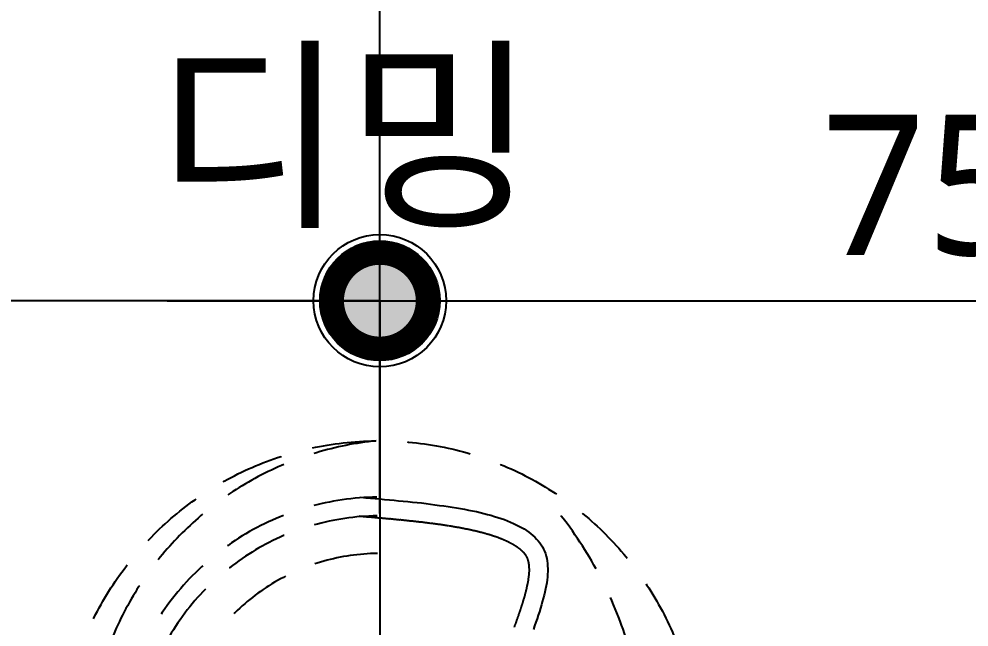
# Model space of a CAD drawing. Extents: x 11477420 to 23072185, y -28506554 to -14238804.
# Drawn here: x 11519620 to 11520215, y -14275304 to -14274923 of the extents above; entities that cross this region are included whole.
import ezdxf
from ezdxf.enums import TextEntityAlignment as Align

# ---------------------------------------------------------------- set-up
doc = ezdxf.new("R2010")
doc.units = 0
doc.header["$LTSCALE"] = 50
doc.header["$MEASUREMENT"] = 0
doc.linetypes.add('DH-HID2', pattern=[1.2, 0.8, -0.4])
doc.layers.get('0').update_dxf_attribs({"linetype": 'CONTINUOUS'})
doc.layers.get('DEFPOINTS').update_dxf_attribs({"linetype": 'CONTINUOUS'})
for name, color, linetype in [('07-DIM WAL', 5, 'CONTINUOUS'), ('2.글자선', 60, 'CONTINUOUS'), ('FU-FURM', 251, 'DH-HID2'), ('RC-LIGHT', 7, 'CONTINUOUS')]:
    doc.layers.add(name, color=color, linetype=linetype)
doc.styles.add('DAWIN', font='NanumSquareR.ttf')
doc.styles.add('맑은 고딕', font='malgun.ttf')
doc.dimstyles.new('40', dxfattribs={"dimscale": 40, "dimtxt": 2.2, "dimasz": 3, "dimexe": 1.25, "dimexo": 0.625, "dimtad": 1, "dimdec": 0, "dimzin": 0, "dimdsep": 46, "dimlunit": 6, "dimtxsty": 'DAWIN', "dimblk1": 'DOTSMALL', "dimblk2": 'DOTSMALL', "dimsah": 1, "dimcen": 0.001, "dimclrd": 1, "dimclre": 1, "dimclrt": 3, "dimadec": 0, "dimazin": 0, "dimtfac": 1, "dimtdec": 0, "dimtix": 1, "dimtmove": 2, "dimatfit": 3, "dimldrblk": 'DOTSMALL', "dimfxl": 0, "dimtolj": 1, "dimtzin": 0, "dimarcsym": 0})

# ---------------------------------------------------------------- blocks, each defined once
blk = doc.blocks.new('dmlwk2')
at = {"layer": 'FU-FURM'}
for points in [[(391142.42, 35197.86, 0), (391142.72, 35200.86, 0), (391143.02, 35203.86, 0), (391143.32, 35206.76, 0), (391143.62, 35209.76, 0), (391143.92, 35212.66, 0), (391144.22, 35215.66, 0), (391144.52, 35218.56, 0), (391144.82, 35221.46, 0), (391145.12, 35224.36, 0), (391145.42, 35227.26, 0), (391145.82, 35230.16, 0), (391146.12, 35232.96, 0), (391146.42, 35235.86, 0), (391146.82, 35238.66, 0), (391147.22, 35241.46, 0), (391147.62, 35244.16, 0), (391148.02, 35246.96, 0), (391148.42, 35249.66, 0), (391148.82, 35252.36, 0), (391149.22, 35254.96, 0), (391149.72, 35257.56, 0), (391150.22, 35260.16, 0), (391150.62, 35262.66, 0), (391151.22, 35265.16, 0), (391151.72, 35267.66, 0), (391152.22, 35270.06, 0), (391152.82, 35272.36, 0), (391153.42, 35274.76, 0), (391154.02, 35276.96, 0), (391154.62, 35279.16, 0), (391155.32, 35281.36, 0), (391156.02, 35283.46, 0), (391156.72, 35285.56, 0), (391157.42, 35287.56, 0), (391158.22, 35289.46, 0), (391159.02, 35291.36, 0), (391159.82, 35293.16, 0), (391160.72, 35294.96, 0), (391161.52, 35296.66, 0), (391162.52, 35298.26, 0), (391163.42, 35299.86, 0), (391164.42, 35301.36, 0), (391165.42, 35302.76, 0), (391166.42, 35304.06, 0), (391167.52, 35305.36, 0), (391168.62, 35306.56, 0), (391169.82, 35307.66, 0), (391171.02, 35308.66, 0), (391172.22, 35309.66, 0), (391173.52, 35310.46, 0), (391174.82, 35311.26, 0), (391176.12, 35311.96, 0), (391177.52, 35312.56, 0), (391179.02, 35313.06, 0), (391180.52, 35313.56, 0), (391182.02, 35313.86, 0), (391183.52, 35314.16, 0), (391185.12, 35314.26, 0), (391186.82, 35314.36, 0), (391188.42, 35314.46, 0), (391190.12, 35314.36, 0), (391191.92, 35314.26, 0), (391193.72, 35314.16, 0), (391195.52, 35313.86, 0), (391197.32, 35313.66, 0), (391199.22, 35313.26, 0), (391201.12, 35312.86, 0), (391203.12, 35312.46, 0), (391205.02, 35311.96, 0), (391207.02, 35311.36, 0), (391209.12, 35310.76, 0), (391211.12, 35310.16, 0), (391213.22, 35309.56, 0), (391215.42, 35308.86, 0), (391217.52, 35308.06, 0), (391219.72, 35307.36, 0), (391221.92, 35306.56, 0), (391224.12, 35305.76, 0), (391226.42, 35304.96, 0)], [(391154.12, 35196.76, 0), (391154.12, 35196.96, 0), (391154.22, 35197.16, 0), (391154.22, 35197.46, 0), (391154.22, 35197.66, 0), (391154.22, 35197.86, 0), (391154.32, 35198.06, 0), (391154.32, 35198.36, 0), (391154.32, 35198.56, 0), (391154.32, 35198.76, 0), (391154.32, 35198.96, 0), (391154.42, 35199.26, 0), (391154.42, 35199.46, 0), (391154.42, 35199.66, 0), (391154.42, 35199.86, 0), (391154.52, 35200.16, 0), (391154.52, 35200.36, 0), (391154.52, 35200.56, 0), (391154.52, 35200.76, 0), (391154.52, 35201.06, 0), (391154.62, 35201.26, 0), (391154.62, 35201.46, 0), (391154.62, 35201.66, 0), (391154.62, 35201.96, 0), (391154.62, 35202.16, 0), (391154.72, 35202.36, 0), (391154.72, 35202.56, 0), (391154.72, 35202.86, 0), (391154.72, 35203.06, 0), (391154.82, 35203.26, 0), (391154.82, 35203.46, 0), (391154.82, 35203.66, 0), (391154.82, 35203.96, 0), (391154.82, 35204.16, 0), (391154.92, 35204.36, 0), (391154.92, 35204.56, 0), (391154.92, 35204.86, 0), (391154.92, 35205.06, 0), (391155.02, 35205.26, 0), (391155.02, 35205.46, 0), (391155.02, 35205.76, 0), (391155.02, 35205.96, 0), (391155.02, 35206.16, 0), (391155.12, 35206.36, 0), (391155.12, 35206.66, 0), (391155.12, 35206.86, 0), (391155.12, 35207.06, 0), (391155.22, 35207.26, 0), (391155.22, 35207.46, 0), (391155.22, 35207.76, 0), (391155.22, 35207.96, 0), (391155.22, 35208.16, 0), (391155.32, 35208.36, 0), (391155.32, 35208.66, 0), (391155.32, 35208.86, 0), (391155.32, 35209.06, 0), (391155.42, 35209.26, 0), (391155.42, 35209.56, 0), (391155.42, 35209.76, 0), (391155.42, 35209.96, 0), (391155.42, 35210.16, 0), (391155.52, 35210.36, 0), (391155.52, 35210.66, 0), (391155.52, 35210.86, 0), (391155.52, 35211.06, 0), (391155.62, 35211.26, 0), (391155.62, 35211.56, 0), (391155.62, 35211.76, 0), (391155.62, 35211.96, 0), (391155.62, 35212.16, 0), (391155.72, 35212.36, 0), (391155.72, 35212.66, 0), (391155.72, 35212.86, 0), (391155.72, 35213.06, 0), (391155.82, 35213.26, 0), (391155.82, 35213.46, 0), (391155.82, 35213.76, 0), (391155.82, 35213.96, 0), (391155.82, 35214.16, 0), (391155.92, 35214.36, 0), (391155.92, 35214.66, 0), (391155.92, 35214.86, 0), (391155.92, 35215.06, 0), (391156.02, 35215.26, 0), (391156.02, 35215.46, 0), (391156.02, 35215.76, 0), (391156.02, 35215.96, 0), (391156.02, 35216.16, 0), (391156.12, 35216.36, 0), (391156.12, 35216.56, 0), (391156.12, 35216.86, 0), (391156.12, 35217.06, 0), (391156.22, 35217.26, 0), (391156.22, 35217.46, 0), (391156.22, 35217.66, 0), (391156.22, 35217.96, 0), (391156.32, 35218.16, 0), (391156.32, 35218.36, 0), (391156.32, 35218.56, 0), (391156.32, 35218.76, 0), (391156.32, 35218.96, 0), (391156.42, 35219.26, 0), (391156.42, 35219.46, 0), (391156.42, 35219.66, 0), (391156.42, 35219.86, 0), (391156.52, 35220.06, 0), (391156.52, 35220.36, 0), (391156.52, 35220.56, 0), (391156.52, 35220.76, 0), (391156.62, 35220.96, 0), (391156.62, 35221.16, 0), (391156.62, 35221.46, 0), (391156.62, 35221.66, 0), (391156.72, 35221.86, 0), (391156.72, 35222.06, 0), (391156.72, 35222.26, 0), (391156.72, 35222.46, 0), (391156.72, 35222.76, 0), (391156.82, 35222.96, 0), (391156.82, 35223.16, 0), (391156.82, 35223.36, 0), (391156.82, 35223.56, 0), (391156.92, 35223.76, 0), (391156.92, 35224.06, 0), (391156.92, 35224.26, 0), (391156.92, 35224.46, 0), (391157.02, 35224.66, 0), (391157.02, 35224.86, 0), (391157.02, 35225.06, 0), (391157.02, 35225.36, 0), (391157.12, 35225.56, 0), (391157.12, 35225.76, 0), (391157.12, 35225.96, 0), (391157.12, 35226.16, 0), (391157.22, 35226.36, 0), (391157.22, 35226.56, 0), (391157.22, 35226.86, 0), (391157.22, 35227.06, 0), (391157.32, 35227.26, 0), (391157.32, 35227.46, 0), (391157.32, 35227.66, 0), (391157.32, 35227.86, 0), (391157.42, 35228.06, 0), (391157.42, 35228.36, 0), (391157.42, 35228.56, 0), (391157.42, 35228.76, 0), (391157.52, 35228.96, 0), (391157.52, 35229.16, 0), (391157.52, 35229.36, 0), (391157.52, 35229.56, 0), (391157.62, 35229.86, 0), (391157.62, 35230.06, 0), (391157.62, 35230.26, 0), (391157.62, 35230.46, 0), (391157.72, 35230.66, 0), (391157.72, 35230.86, 0), (391157.72, 35231.06, 0), (391157.72, 35231.26, 0), (391157.82, 35231.56, 0), (391157.82, 35231.76, 0), (391157.82, 35231.96, 0), (391157.82, 35232.16, 0), (391157.92, 35232.36, 0), (391157.92, 35232.56, 0), (391157.92, 35232.76, 0), (391157.92, 35232.96, 0), (391158.02, 35233.16, 0), (391158.02, 35233.46, 0), (391158.02, 35233.66, 0), (391158.02, 35233.86, 0), (391158.12, 35234.06, 0), (391158.12, 35234.26, 0), (391158.12, 35234.46, 0), (391158.22, 35234.66, 0), (391158.22, 35234.86, 0), (391158.22, 35235.06, 0), (391158.22, 35235.26, 0), (391158.32, 35235.56, 0), (391158.32, 35235.76, 0), (391158.32, 35235.96, 0), (391158.32, 35236.16, 0), (391158.42, 35236.36, 0), (391158.42, 35236.56, 0), (391158.42, 35236.76, 0), (391158.42, 35236.96, 0), (391158.52, 35237.16, 0), (391158.52, 35237.36, 0), (391158.52, 35237.56, 0), (391158.62, 35237.76, 0), (391158.62, 35238.06, 0), (391158.62, 35238.26, 0), (391158.62, 35238.46, 0), (391158.72, 35238.66, 0), (391158.72, 35238.86, 0), (391158.72, 35239.06, 0), (391158.72, 35239.26, 0), (391158.82, 35239.46, 0), (391158.82, 35239.66, 0), (391158.82, 35239.86, 0), (391158.92, 35240.06, 0), (391158.92, 35240.26, 0), (391158.92, 35240.46, 0), (391158.92, 35240.66, 0), (391159.02, 35240.86, 0), (391159.02, 35241.06, 0), (391159.02, 35241.26, 0), (391159.12, 35241.46, 0), (391159.12, 35241.66, 0), (391159.12, 35241.96, 0), (391159.12, 35242.16, 0), (391159.22, 35242.36, 0), (391159.22, 35242.56, 0), (391159.22, 35242.76, 0), (391159.32, 35242.96, 0), (391159.32, 35243.16, 0), (391159.32, 35243.36, 0), (391159.32, 35243.56, 0), (391159.42, 35243.76, 0), (391159.42, 35243.96, 0), (391159.42, 35244.16, 0), (391159.52, 35244.36, 0), (391159.52, 35244.56, 0), (391159.52, 35244.76, 0), (391159.62, 35244.96, 0), (391159.62, 35245.16, 0), (391159.62, 35245.36, 0), (391159.62, 35245.56, 0), (391159.72, 35245.76, 0), (391159.72, 35245.96, 0), (391159.72, 35246.16, 0), (391159.82, 35246.36, 0), (391159.82, 35246.56, 0), (391159.82, 35246.76, 0), (391159.82, 35246.96, 0), (391159.92, 35247.16, 0), (391159.92, 35247.36, 0), (391159.92, 35247.56, 0), (391160.02, 35247.76, 0), (391160.02, 35247.96, 0), (391160.02, 35248.16, 0), (391160.12, 35248.36, 0), (391160.12, 35248.56, 0), (391160.12, 35248.76, 0), (391160.22, 35248.96, 0), (391160.22, 35249.16, 0), (391160.22, 35249.26, 0), (391160.22, 35249.46, 0), (391160.32, 35249.66, 0), (391160.32, 35249.86, 0), (391160.32, 35250.06, 0), (391160.42, 35250.26, 0), (391160.42, 35250.46, 0), (391160.42, 35250.66, 0), (391160.52, 35250.86, 0), (391160.52, 35251.06, 0), (391160.52, 35251.26, 0), (391160.62, 35251.46, 0), (391160.62, 35251.66, 0), (391160.62, 35251.86, 0), (391160.72, 35252.06, 0), (391160.72, 35252.26, 0), (391160.72, 35252.46, 0), (391160.82, 35252.66, 0), (391160.82, 35252.76, 0), (391160.82, 35252.96, 0), (391160.92, 35253.16, 0), (391160.92, 35253.36, 0), (391160.92, 35253.56, 0), (391161.02, 35253.76, 0), (391161.02, 35253.96, 0), (391161.02, 35254.16, 0), (391161.12, 35254.36, 0), (391161.12, 35254.56, 0), (391161.12, 35254.76, 0), (391161.22, 35254.86, 0), (391161.22, 35255.06, 0), (391161.22, 35255.26, 0), (391161.32, 35255.46, 0), (391161.32, 35255.66, 0), (391161.32, 35255.86, 0), (391161.42, 35256.06, 0), (391161.42, 35256.26, 0), (391161.42, 35256.36, 0), (391161.52, 35256.56, 0), (391161.52, 35256.76, 0), (391161.52, 35256.96, 0), (391161.62, 35257.16, 0), (391161.62, 35257.36, 0), (391161.62, 35257.56, 0), (391161.72, 35257.76, 0), (391161.72, 35257.86, 0), (391161.72, 35258.06, 0), (391161.82, 35258.26, 0), (391161.82, 35258.46, 0), (391161.82, 35258.66, 0), (391161.92, 35258.86, 0), (391161.92, 35258.96, 0), (391161.92, 35259.16, 0), (391162.02, 35259.36, 0), (391162.02, 35259.56, 0), (391162.12, 35259.76, 0), (391162.12, 35259.96, 0), (391162.12, 35260.06, 0), (391162.22, 35260.26, 0), (391162.22, 35260.46, 0), (391162.22, 35260.66, 0), (391162.32, 35260.86, 0), (391162.32, 35260.96, 0), (391162.32, 35261.16, 0), (391162.42, 35261.36, 0), (391162.42, 35261.56, 0), (391162.52, 35261.76, 0), (391162.52, 35261.86, 0), (391162.52, 35262.06, 0), (391162.62, 35262.26, 0), (391162.62, 35262.46, 0), (391162.62, 35262.66, 0), (391162.72, 35262.76, 0), (391162.72, 35262.96, 0), (391162.82, 35263.16, 0), (391162.82, 35263.36, 0), (391162.82, 35263.56, 0), (391162.92, 35263.66, 0), (391162.92, 35263.86, 0), (391162.92, 35264.06, 0), (391163.02, 35264.26, 0), (391163.02, 35264.36, 0), (391163.12, 35264.56, 0), (391163.12, 35264.76, 0), (391163.12, 35264.96, 0), (391163.22, 35265.06, 0), (391163.22, 35265.26, 0), (391163.22, 35265.46, 0), (391163.32, 35265.66, 0), (391163.32, 35265.76, 0), (391163.42, 35265.96, 0), (391163.42, 35266.16, 0), (391163.42, 35266.26, 0), (391163.52, 35266.46, 0), (391163.52, 35266.66, 0), (391163.62, 35266.86, 0), (391163.62, 35266.96, 0), (391163.62, 35267.16, 0), (391163.72, 35267.36, 0), (391163.72, 35267.46, 0), (391163.82, 35267.66, 0), (391163.82, 35267.86, 0), (391163.82, 35267.96, 0), (391163.92, 35268.16, 0), (391163.92, 35268.36, 0), (391164.02, 35268.56, 0), (391164.02, 35268.66, 0), (391164.02, 35268.86, 0), (391164.12, 35269.06, 0), (391164.12, 35269.16, 0), (391164.22, 35269.36, 0), (391164.22, 35269.56, 0), (391164.22, 35269.66, 0), (391164.32, 35269.86, 0), (391164.32, 35270.06, 0), (391164.42, 35270.16, 0), (391164.42, 35270.36, 0), (391164.52, 35270.46, 0), (391164.52, 35270.66, 0), (391164.52, 35270.86, 0), (391164.62, 35270.96, 0), (391164.62, 35271.16, 0), (391164.72, 35271.36, 0), (391164.72, 35271.46, 0), (391164.72, 35271.66, 0), (391164.82, 35271.76, 0), (391164.82, 35271.96, 0), (391164.92, 35272.16, 0), (391164.92, 35272.26, 0), (391165.02, 35272.46, 0), (391165.02, 35272.56, 0), (391165.02, 35272.76, 0), (391165.12, 35272.96, 0), (391165.12, 35273.06, 0), (391165.22, 35273.26, 0), (391165.22, 35273.36, 0), (391165.32, 35273.56, 0), (391165.32, 35273.76, 0), (391165.32, 35273.86, 0), (391165.42, 35274.06, 0), (391165.42, 35274.16, 0), (391165.52, 35274.36, 0), (391165.52, 35274.46, 0), (391165.62, 35274.66, 0), (391165.62, 35274.86, 0), (391165.72, 35274.96, 0), (391165.72, 35275.16, 0), (391165.72, 35275.26, 0), (391165.82, 35275.46, 0), (391165.82, 35275.56, 0), (391165.92, 35275.76, 0), (391165.92, 35275.86, 0), (391166.02, 35276.06, 0), (391166.02, 35276.16, 0), (391166.12, 35276.36, 0), (391166.12, 35276.46, 0), (391166.22, 35276.66, 0), (391166.22, 35276.76, 0), (391166.22, 35276.96, 0), (391166.32, 35277.06, 0), (391166.32, 35277.26, 0), (391166.42, 35277.36, 0), (391166.42, 35277.56, 0), (391166.52, 35277.66, 0), (391166.52, 35277.86, 0), (391166.62, 35277.96, 0), (391166.62, 35278.16, 0), (391166.72, 35278.26, 0), (391166.72, 35278.46, 0), (391166.72, 35278.56, 0), (391166.82, 35278.76, 0), (391166.82, 35278.86, 0), (391166.92, 35278.96, 0), (391166.92, 35279.16, 0), (391167.02, 35279.26, 0), (391167.02, 35279.46, 0), (391167.12, 35279.56, 0), (391167.12, 35279.76, 0), (391167.22, 35279.86, 0), (391167.22, 35279.96, 0), (391167.32, 35280.16, 0), (391167.32, 35280.26, 0), (391167.42, 35280.46, 0), (391167.42, 35280.56, 0), (391167.52, 35280.66, 0), (391167.52, 35280.86, 0), (391167.62, 35280.96, 0), (391167.62, 35281.16, 0), (391167.72, 35281.26, 0), (391167.72, 35281.36, 0), (391167.82, 35281.56, 0), (391167.82, 35281.66, 0), (391167.82, 35281.76, 0), (391167.92, 35281.96, 0), (391167.92, 35282.06, 0), (391168.02, 35282.26, 0), (391168.02, 35282.36, 0), (391168.12, 35282.46, 0), (391168.12, 35282.66, 0), (391168.22, 35282.76, 0), (391168.22, 35282.86, 0), (391168.32, 35283.06, 0), (391168.32, 35283.16, 0), (391168.42, 35283.26, 0), (391168.42, 35283.46, 0), (391168.52, 35283.56, 0), (391168.52, 35283.66, 0), (391168.62, 35283.76, 0), (391168.62, 35283.96, 0), (391168.72, 35284.06, 0), (391168.72, 35284.16, 0), (391168.82, 35284.36, 0), (391168.82, 35284.46, 0), (391168.92, 35284.56, 0), (391168.92, 35284.66, 0), (391169.02, 35284.86, 0), (391169.02, 35284.96, 0), (391169.12, 35285.06, 0), (391169.22, 35285.16, 0), (391169.22, 35285.36, 0), (391169.32, 35285.46, 0), (391169.32, 35285.56, 0), (391169.42, 35285.66, 0), (391169.42, 35285.86, 0), (391169.52, 35285.96, 0), (391169.52, 35286.06, 0), (391169.62, 35286.16, 0), (391169.62, 35286.36, 0), (391169.72, 35286.46, 0), (391169.72, 35286.56, 0), (391169.82, 35286.66, 0), (391169.82, 35286.76, 0), (391169.92, 35286.96, 0), (391169.92, 35287.06, 0), (391170.02, 35287.16, 0), (391170.02, 35287.26, 0), (391170.12, 35287.36, 0), (391170.12, 35287.46, 0), (391170.22, 35287.66, 0), (391170.22, 35287.76, 0), (391170.32, 35287.86, 0), (391170.32, 35287.96, 0), (391170.42, 35288.06, 0), (391170.52, 35288.16, 0), (391170.52, 35288.36, 0), (391170.62, 35288.46, 0), (391170.62, 35288.56, 0), (391170.72, 35288.66, 0), (391170.72, 35288.76, 0), (391170.82, 35288.86, 0), (391170.82, 35288.96, 0), (391170.92, 35289.06, 0), (391170.92, 35289.16, 0), (391171.02, 35289.36, 0), (391171.02, 35289.46, 0), (391171.12, 35289.56, 0), (391171.22, 35289.66, 0), (391171.22, 35289.76, 0), (391171.32, 35289.86, 0), (391171.32, 35289.96, 0), (391171.42, 35290.06, 0), (391171.42, 35290.16, 0), (391171.52, 35290.26, 0), (391171.52, 35290.36, 0), (391171.62, 35290.46, 0), (391171.62, 35290.56, 0), (391171.72, 35290.66, 0), (391171.72, 35290.76, 0), (391171.82, 35290.86, 0), (391171.92, 35290.96, 0), (391171.92, 35291.06, 0), (391172.02, 35291.16, 0), (391172.02, 35291.26, 0), (391172.12, 35291.36, 0), (391172.12, 35291.46, 0), (391172.22, 35291.56, 0), (391172.22, 35291.66, 0), (391172.32, 35291.76, 0), (391172.42, 35291.86, 0), (391172.42, 35291.96, 0), (391172.52, 35292.06, 0), (391172.52, 35292.16, 0), (391172.62, 35292.26, 0), (391172.62, 35292.36, 0), (391172.72, 35292.46, 0), (391172.72, 35292.56, 0), (391172.82, 35292.66, 0), (391172.82, 35292.76, 0), (391172.92, 35292.86, 0), (391173.02, 35292.96, 0), (391173.02, 35293.06, 0), (391173.12, 35293.16, 0), (391173.12, 35293.26, 0), (391173.22, 35293.26, 0), (391173.22, 35293.36, 0), (391173.32, 35293.46, 0), (391173.32, 35293.56, 0), (391173.42, 35293.66, 0), (391173.52, 35293.76, 0), (391173.52, 35293.86, 0), (391173.62, 35293.96, 0), (391173.62, 35293.96, 0), (391173.72, 35294.06, 0), (391173.72, 35294.16, 0), (391173.82, 35294.26, 0), (391173.82, 35294.36, 0), (391173.92, 35294.46, 0), (391174.02, 35294.46, 0), (391174.02, 35294.56, 0), (391174.12, 35294.66, 0), (391174.12, 35294.76, 0), (391174.22, 35294.86, 0), (391174.22, 35294.96, 0), (391174.32, 35294.96, 0), (391174.32, 35295.06, 0), (391174.42, 35295.16, 0), (391174.52, 35295.26, 0), (391174.52, 35295.26, 0), (391174.62, 35295.36, 0), (391174.62, 35295.46, 0), (391174.72, 35295.56, 0), (391174.72, 35295.66, 0), (391174.82, 35295.66, 0), (391174.92, 35295.76, 0), (391174.92, 35295.86, 0), (391175.02, 35295.96, 0), (391175.02, 35295.96, 0), (391175.12, 35296.06, 0), (391175.12, 35296.16, 0), (391175.22, 35296.16, 0), (391175.22, 35296.26, 0), (391175.32, 35296.36, 0), (391175.42, 35296.46, 0), (391175.42, 35296.46, 0), (391175.52, 35296.56, 0), (391175.52, 35296.66, 0), (391175.62, 35296.66, 0), (391175.62, 35296.76, 0), (391175.72, 35296.86, 0), (391175.72, 35296.86, 0), (391175.82, 35296.96, 0), (391175.92, 35297.06, 0), (391175.92, 35297.06, 0), (391176.02, 35297.16, 0), (391176.02, 35297.26, 0), (391176.12, 35297.26, 0), (391176.12, 35297.36, 0), (391176.22, 35297.36, 0), (391176.22, 35297.46, 0), (391176.32, 35297.56, 0), (391176.32, 35297.56, 0), (391176.42, 35297.66, 0), (391176.52, 35297.76, 0), (391176.52, 35297.76, 0), (391176.62, 35297.86, 0), (391176.62, 35297.86, 0), (391176.72, 35297.96, 0), (391176.72, 35297.96, 0), (391176.82, 35298.06, 0), (391176.82, 35298.16, 0), (391176.92, 35298.16, 0), (391176.92, 35298.26, 0), (391177.02, 35298.26, 0), (391177.12, 35298.36, 0), (391177.12, 35298.36, 0), (391177.22, 35298.46, 0), (391177.22, 35298.46, 0), (391177.32, 35298.56, 0), (391177.32, 35298.56, 0), (391177.42, 35298.66, 0), (391177.42, 35298.76, 0), (391177.52, 35298.76, 0), (391177.52, 35298.86, 0), (391177.62, 35298.86, 0), (391177.72, 35298.96, 0), (391177.72, 35298.96, 0), (391177.82, 35299.06, 0), (391177.82, 35299.06, 0), (391177.92, 35299.06, 0), (391177.92, 35299.16, 0), (391178.02, 35299.16, 0), (391178.02, 35299.26, 0), (391178.12, 35299.26, 0), (391178.12, 35299.36, 0), (391178.22, 35299.36, 0), (391178.22, 35299.46, 0), (391178.32, 35299.46, 0), (391178.32, 35299.56, 0), (391178.42, 35299.56, 0), (391178.52, 35299.56, 0), (391178.52, 35299.66, 0), (391178.62, 35299.66, 0), (391178.62, 35299.76, 0), (391178.72, 35299.76, 0), (391178.72, 35299.86, 0), (391178.82, 35299.86, 0), (391178.82, 35299.86, 0), (391178.92, 35299.96, 0), (391178.92, 35299.96, 0), (391179.02, 35300.06, 0), (391179.02, 35300.06, 0), (391179.12, 35300.06, 0), (391179.12, 35300.16, 0), (391179.22, 35300.16, 0), (391179.22, 35300.16, 0), (391179.32, 35300.26, 0), (391179.32, 35300.26, 0), (391179.42, 35300.36, 0), (391179.42, 35300.36, 0), (391179.52, 35300.36, 0), (391179.52, 35300.46, 0), (391179.62, 35300.46, 0), (391179.72, 35300.46, 0), (391179.72, 35300.56, 0), (391179.82, 35300.56, 0), (391179.82, 35300.56, 0), (391179.92, 35300.66, 0), (391179.92, 35300.66, 0), (391180.02, 35300.66, 0), (391180.02, 35300.76, 0), (391180.12, 35300.76, 0), (391180.12, 35300.76, 0), (391180.22, 35300.76, 0), (391180.22, 35300.86, 0), (391180.32, 35300.86, 0), (391180.32, 35300.86, 0), (391180.42, 35300.96, 0), (391180.42, 35300.96, 0), (391180.52, 35300.96, 0), (391180.52, 35300.96, 0), (391180.62, 35301.06, 0), (391180.62, 35301.06, 0), (391180.72, 35301.06, 0), (391180.72, 35301.16, 0), (391180.82, 35301.16, 0), (391180.82, 35301.16, 0), (391180.92, 35301.16, 0), (391180.92, 35301.26, 0), (391181.02, 35301.26, 0), (391181.02, 35301.26, 0), (391181.12, 35301.26, 0), (391181.12, 35301.36, 0), (391181.22, 35301.36, 0), (391181.22, 35301.36, 0), (391181.32, 35301.36, 0), (391181.32, 35301.46, 0), (391181.42, 35301.46, 0), (391181.52, 35301.46, 0), (391181.52, 35301.46, 0), (391181.62, 35301.46, 0), (391181.62, 35301.56, 0), (391181.72, 35301.56, 0), (391181.72, 35301.56, 0), (391181.82, 35301.56, 0), (391181.82, 35301.66, 0), (391181.92, 35301.66, 0), (391181.92, 35301.66, 0), (391182.02, 35301.66, 0), (391182.02, 35301.66, 0), (391182.12, 35301.76, 0), (391182.12, 35301.76, 0), (391182.22, 35301.76, 0), (391182.32, 35301.76, 0), (391182.32, 35301.76, 0), (391182.42, 35301.86, 0), (391182.42, 35301.86, 0), (391182.52, 35301.86, 0), (391182.52, 35301.86, 0), (391182.62, 35301.86, 0), (391182.72, 35301.96, 0), (391182.72, 35301.96, 0), (391182.82, 35301.96, 0), (391182.82, 35301.96, 0), (391182.92, 35301.96, 0), (391182.92, 35301.96, 0), (391183.02, 35302.06, 0), (391183.12, 35302.06, 0), (391183.12, 35302.06, 0), (391183.22, 35302.06, 0), (391183.32, 35302.06, 0), (391183.32, 35302.06, 0), (391183.42, 35302.16, 0), (391183.42, 35302.16, 0), (391183.52, 35302.16, 0), (391183.62, 35302.16, 0), (391183.62, 35302.16, 0), (391183.72, 35302.16, 0), (391183.82, 35302.16, 0), (391183.82, 35302.26, 0), (391183.92, 35302.26, 0), (391184.02, 35302.26, 0), (391184.02, 35302.26, 0), (391184.12, 35302.26, 0), (391184.22, 35302.26, 0), (391184.22, 35302.26, 0), (391184.32, 35302.36, 0), (391184.42, 35302.36, 0), (391184.42, 35302.36, 0), (391184.52, 35302.36, 0), (391184.62, 35302.36, 0), (391184.62, 35302.36, 0), (391184.72, 35302.36, 0), (391184.82, 35302.36, 0), (391184.92, 35302.46, 0), (391184.92, 35302.46, 0), (391185.02, 35302.46, 0), (391185.12, 35302.46, 0), (391185.12, 35302.46, 0), (391185.22, 35302.46, 0), (391185.32, 35302.46, 0), (391185.42, 35302.46, 0), (391185.42, 35302.46, 0), (391185.52, 35302.56, 0), (391185.62, 35302.56, 0), (391185.72, 35302.56, 0), (391185.72, 35302.56, 0), (391185.82, 35302.56, 0), (391185.92, 35302.56, 0), (391186.02, 35302.56, 0), (391186.12, 35302.56, 0), (391186.12, 35302.56, 0), (391186.22, 35302.56, 0), (391186.32, 35302.56, 0), (391186.42, 35302.56, 0), (391186.52, 35302.56, 0), (391186.52, 35302.56, 0), (391186.62, 35302.66, 0), (391186.72, 35302.66, 0), (391186.82, 35302.66, 0), (391186.92, 35302.66, 0), (391186.92, 35302.66, 0), (391187.02, 35302.66, 0), (391187.12, 35302.66, 0), (391187.22, 35302.66, 0), (391187.32, 35302.66, 0), (391187.42, 35302.66, 0), (391187.52, 35302.66, 0), (391187.52, 35302.66, 0), (391187.62, 35302.66, 0), (391187.72, 35302.66, 0), (391187.82, 35302.66, 0), (391187.92, 35302.66, 0), (391188.02, 35302.66, 0), (391188.12, 35302.66, 0), (391188.22, 35302.66, 0), (391188.32, 35302.66, 0), (391188.32, 35302.66, 0), (391188.42, 35302.66, 0), (391188.52, 35302.66, 0), (391188.62, 35302.66, 0), (391188.72, 35302.66, 0), (391188.82, 35302.66, 0), (391188.92, 35302.66, 0), (391189.02, 35302.66, 0), (391189.12, 35302.66, 0), (391189.22, 35302.66, 0), (391189.32, 35302.66, 0), (391189.42, 35302.66, 0), (391189.52, 35302.66, 0), (391189.62, 35302.66, 0), (391189.72, 35302.66, 0), (391189.82, 35302.66, 0), (391189.92, 35302.66, 0), (391189.92, 35302.66, 0), (391190.02, 35302.66, 0), (391190.12, 35302.66, 0), (391190.22, 35302.66, 0), (391190.32, 35302.66, 0), (391190.42, 35302.56, 0), (391190.52, 35302.56, 0), (391190.62, 35302.56, 0), (391190.72, 35302.56, 0), (391190.92, 35302.56, 0), (391191.02, 35302.56, 0), (391191.12, 35302.56, 0), (391191.22, 35302.56, 0), (391191.32, 35302.56, 0), (391191.42, 35302.56, 0), (391191.52, 35302.56, 0), (391191.62, 35302.56, 0), (391191.72, 35302.56, 0), (391191.82, 35302.46, 0), (391191.92, 35302.46, 0), (391192.02, 35302.46, 0), (391192.12, 35302.46, 0), (391192.22, 35302.46, 0), (391192.32, 35302.46, 0), (391192.42, 35302.46, 0), (391192.52, 35302.46, 0), (391192.62, 35302.46, 0), (391192.82, 35302.36, 0), (391192.92, 35302.36, 0), (391193.02, 35302.36, 0), (391193.12, 35302.36, 0), (391193.22, 35302.36, 0), (391193.32, 35302.36, 0), (391193.42, 35302.36, 0), (391193.52, 35302.26, 0), (391193.62, 35302.26, 0), (391193.82, 35302.26, 0), (391193.92, 35302.26, 0), (391194.02, 35302.26, 0), (391194.12, 35302.26, 0), (391194.22, 35302.16, 0), (391194.32, 35302.16, 0), (391194.42, 35302.16, 0), (391194.62, 35302.16, 0), (391194.72, 35302.16, 0), (391194.82, 35302.16, 0), (391194.92, 35302.06, 0), (391195.02, 35302.06, 0), (391195.12, 35302.06, 0), (391195.32, 35302.06, 0), (391195.42, 35302.06, 0), (391195.52, 35301.96, 0), (391195.62, 35301.96, 0), (391195.72, 35301.96, 0), (391195.82, 35301.96, 0), (391196.02, 35301.96, 0), (391196.12, 35301.86, 0), (391196.22, 35301.86, 0), (391196.32, 35301.86, 0), (391196.42, 35301.86, 0), (391196.62, 35301.76, 0), (391196.72, 35301.76, 0), (391196.82, 35301.76, 0), (391196.92, 35301.76, 0), (391197.12, 35301.66, 0), (391197.22, 35301.66, 0), (391197.32, 35301.66, 0), (391197.42, 35301.66, 0), (391197.62, 35301.56, 0), (391197.72, 35301.56, 0), (391197.82, 35301.56, 0), (391197.92, 35301.56, 0), (391198.12, 35301.46, 0), (391198.22, 35301.46, 0), (391198.32, 35301.46, 0), (391198.42, 35301.46, 0), (391198.62, 35301.36, 0), (391198.72, 35301.36, 0), (391198.82, 35301.36, 0), (391198.92, 35301.26, 0), (391199.12, 35301.26, 0), (391199.22, 35301.26, 0), (391199.32, 35301.26, 0), (391199.52, 35301.16, 0), (391199.62, 35301.16, 0), (391199.72, 35301.16, 0), (391199.92, 35301.06, 0), (391200.02, 35301.06, 0), (391200.12, 35301.06, 0), (391200.22, 35300.96, 0), (391200.42, 35300.96, 0), (391200.52, 35300.96, 0), (391200.62, 35300.96, 0), (391200.82, 35300.86, 0), (391200.92, 35300.86, 0), (391201.02, 35300.86, 0), (391201.22, 35300.76, 0), (391201.32, 35300.76, 0), (391201.42, 35300.76, 0), (391201.62, 35300.66, 0), (391201.72, 35300.66, 0), (391201.82, 35300.56, 0), (391202.02, 35300.56, 0), (391202.12, 35300.56, 0), (391202.32, 35300.46, 0), (391202.42, 35300.46, 0), (391202.52, 35300.46, 0), (391202.72, 35300.36, 0), (391202.82, 35300.36, 0), (391202.92, 35300.36, 0), (391203.12, 35300.26, 0), (391203.22, 35300.26, 0), (391203.42, 35300.16, 0), (391203.52, 35300.16, 0), (391203.62, 35300.16, 0), (391203.82, 35300.06, 0), (391203.92, 35300.06, 0), (391204.12, 35300.06, 0), (391204.22, 35299.96, 0), (391204.32, 35299.96, 0), (391204.52, 35299.86, 0), (391204.62, 35299.86, 0), (391204.82, 35299.86, 0), (391204.92, 35299.76, 0), (391205.02, 35299.76, 0), (391205.22, 35299.66, 0), (391205.32, 35299.66, 0), (391205.52, 35299.56, 0), (391205.62, 35299.56, 0), (391205.82, 35299.56, 0), (391205.92, 35299.46, 0), (391206.02, 35299.46, 0), (391206.22, 35299.36, 0), (391206.32, 35299.36, 0), (391206.52, 35299.36, 0), (391206.62, 35299.26, 0), (391206.82, 35299.26, 0), (391206.92, 35299.16, 0), (391207.12, 35299.16, 0), (391207.22, 35299.06, 0), (391207.32, 35299.06, 0), (391207.52, 35298.96, 0), (391207.62, 35298.96, 0), (391207.82, 35298.86, 0), (391207.92, 35298.86, 0), (391208.12, 35298.86, 0), (391208.22, 35298.76, 0), (391208.42, 35298.76, 0), (391208.52, 35298.66, 0), (391208.72, 35298.66, 0), (391208.82, 35298.56, 0), (391209.02, 35298.56, 0), (391209.12, 35298.46, 0), (391209.32, 35298.46, 0), (391209.42, 35298.36, 0), (391209.62, 35298.36, 0), (391209.72, 35298.26, 0), (391209.92, 35298.26, 0), (391210.02, 35298.16, 0), (391210.22, 35298.16, 0), (391210.32, 35298.06, 0), (391210.52, 35298.06, 0), (391210.62, 35297.96, 0), (391210.82, 35297.96, 0), (391210.92, 35297.86, 0), (391211.12, 35297.86, 0), (391211.22, 35297.76, 0), (391211.42, 35297.76, 0), (391211.52, 35297.66, 0), (391211.72, 35297.66, 0), (391211.92, 35297.56, 0), (391212.02, 35297.56, 0), (391212.22, 35297.46, 0), (391212.32, 35297.46, 0), (391212.52, 35297.36, 0), (391212.62, 35297.36, 0), (391212.82, 35297.26, 0), (391212.92, 35297.26, 0), (391213.12, 35297.16, 0), (391213.32, 35297.16, 0), (391213.42, 35297.06, 0), (391213.62, 35297.06, 0), (391213.72, 35296.96, 0), (391213.92, 35296.86, 0), (391214.02, 35296.86, 0), (391214.22, 35296.76, 0), (391214.42, 35296.76, 0), (391214.52, 35296.66, 0), (391214.72, 35296.66, 0), (391214.82, 35296.56, 0), (391215.02, 35296.56, 0), (391215.12, 35296.46, 0), (391215.32, 35296.46, 0), (391215.52, 35296.36, 0), (391215.62, 35296.26, 0), (391215.82, 35296.26, 0), (391215.92, 35296.16, 0), (391216.12, 35296.16, 0), (391216.32, 35296.06, 0), (391216.42, 35296.06, 0), (391216.62, 35295.96, 0), (391216.72, 35295.86, 0), (391216.92, 35295.86, 0), (391217.12, 35295.76, 0), (391217.22, 35295.76, 0), (391217.42, 35295.66, 0), (391217.62, 35295.66, 0), (391217.72, 35295.56, 0), (391217.92, 35295.46, 0), (391218.02, 35295.46, 0), (391218.22, 35295.36, 0), (391218.42, 35295.36, 0), (391218.52, 35295.26, 0), (391218.72, 35295.16, 0), (391218.92, 35295.16, 0), (391219.02, 35295.06, 0), (391219.22, 35295.06, 0), (391219.42, 35294.96, 0), (391219.52, 35294.96, 0), (391219.72, 35294.86, 0), (391219.82, 35294.76, 0), (391220.02, 35294.76, 0), (391220.22, 35294.66, 0), (391220.32, 35294.56, 0), (391220.52, 35294.56, 0), (391220.72, 35294.46, 0), (391220.82, 35294.46, 0), (391221.02, 35294.36, 0), (391221.22, 35294.26, 0), (391221.32, 35294.26, 0), (391221.52, 35294.16, 0), (391221.72, 35294.16, 0), (391221.82, 35294.06, 0), (391222.02, 35293.96, 0), (391222.22, 35293.96, 0), (391222.32, 35293.86, 0), (391222.52, 35293.76, 0), (391222.72, 35293.76, 0), (391222.92, 35293.66, 0), (391223.02, 35293.66, 0), (391223.22, 35293.56, 0), (391223.42, 35293.46, 0), (391223.52, 35293.46, 0), (391223.72, 35293.36, 0), (391223.92, 35293.26, 0), (391224.02, 35293.26, 0), (391224.22, 35293.16, 0), (391224.42, 35293.16, 0), (391224.62, 35293.06, 0), (391224.72, 35292.96, 0), (391224.92, 35292.96, 0)]]:
    blk.add_polyline3d(points, dxfattribs=at)
blk.add_circle((391307.15, 35207.88), 200, dxfattribs=at)
for centre, radius, start, end in [((391307.15, 35123.95), 250.39, 49.52804, 130.47196), ((391307.15, 35225.94), 200.81, 185.16086, 354.83914), ((391307.15, 35207.88), 164.71, 180, 0), ((391307.15, 35207.88), 152.94, 180, 0), ((391307.15, 35207.88), 129.41, 180, 0)]:
    blk.add_arc(centre, radius, start, end, dxfattribs=at)
blk = doc.blocks.new('flooor2')
at = {"layer": 'FU-FURM', "color": 8, "rotation": 270.6342439177113}
blk.add_blockref('dmlwk2', (11480308.79, -13884493.79), dxfattribs=at)
blk = doc.blocks.new('1')
at = {"linetype": 'Continuous'}
h = blk.add_hatch(color=4, dxfattribs=at)
h.dxf.hatch_style = 1
edge = h.paths.add_edge_path()
edge.add_arc((11539653.5, -14273503.79), 37.5, 0, 360)
at = {"color": 1, "linetype": 'Continuous'}
for p, q in [((11539653.5, -14273637.12), (11539653.5, -14273370.46)), ((11539520.17, -14273503.79), (11539786.83, -14273503.79))]:
    blk.add_line(p, q, dxfattribs=at)
at = {"color": 4, "linetype": 'Continuous'}
for radius in [41.5, 37.5]:
    blk.add_circle((11539653.5, -14273503.79), radius, dxfattribs=at)
blk = doc.blocks.new('_DOTSMALL')
at = {"color": 0, "linetype": 'ByBlock', "const_width": 0.5}
blk.add_lwpolyline([(-0.0625, 0, 1), (0.0625, 0, 1)], format="xyb", close=True, dxfattribs=at)
blk = doc.blocks.new('*D240')
at = {"layer": '07-DIM WAL', "color": 1, "lineweight": -2, "ltscale": 30}
for p, q in [((11519846.07, -14275074.45), (11519846.07, -14275049.45)), ((11519846.07, -14275099.45), (11518346.07, -14275099.45)), ((11518346.07, -14275124.45), (11518346.07, -14275149.45))]:
    blk.add_line(p, q, dxfattribs=at)
at = {"layer": 'DEFPOINTS', "color": 0, "ltscale": 30}
for p in [(11518346.07, -14275099.45), (11518346.07, -14275099.45), (11519846.07, -14275099.45)]:
    blk.add_point(p, dxfattribs=at)
at = {"layer": '07-DIM WAL', "color": 1, "lineweight": -2, "ltscale": 30, "xscale": 120, "yscale": 120, "zscale": 120, "rotation": 180}
blk.add_blockref('_DOTSMALL', (11518346.07, -14275099.45), dxfattribs=at)
at = {"layer": '07-DIM WAL', "color": 1, "lineweight": -2, "ltscale": 30, "xscale": 120, "yscale": 120, "zscale": 120}
blk.add_blockref('_DOTSMALL', (11519846.07, -14275099.45), dxfattribs=at)
at = {"layer": '07-DIM WAL', "color": 3, "ltscale": 30, "insert": (11519096.07, -14275018.67), "char_height": 88, "attachment_point": 5, "style": 'DAWIN'}
blk.add_mtext('\\A1;1,500', dxfattribs=at)
blk = doc.blocks.new('*D241')
at = {"layer": '07-DIM WAL', "color": 1, "lineweight": -2, "ltscale": 30}
for p, q in [((11519821.07, -14274399.45), (11519796.07, -14274399.45)), ((11519846.07, -14275099.45), (11519846.07, -14274399.45)), ((11519821.07, -14275099.45), (11519796.07, -14275099.45))]:
    blk.add_line(p, q, dxfattribs=at)
at = {"layer": 'DEFPOINTS', "color": 0, "ltscale": 30}
for p in [(11519846.07, -14274399.45), (11519846.07, -14274399.45), (11519846.07, -14275099.45)]:
    blk.add_point(p, dxfattribs=at)
at = {"layer": '07-DIM WAL', "color": 1, "lineweight": -2, "ltscale": 30, "xscale": 120, "yscale": 120, "zscale": 120}
for p, rotation in [((11519846.07, -14274399.45), 90), ((11519846.07, -14275099.45), 270)]:
    blk.add_blockref('_DOTSMALL', p, dxfattribs=dict(at, rotation=rotation))
at = {"layer": '07-DIM WAL', "color": 3, "ltscale": 30, "insert": (11519774.03, -14274749.45), "char_height": 88, "attachment_point": 5, "rotation": 90, "style": 'DAWIN'}
blk.add_mtext('\\A1;700', dxfattribs=at)
blk = doc.blocks.new('*D245')
at = {"layer": '07-DIM WAL', "color": 1, "lineweight": -2, "ltscale": 30}
for p, q in [((11519821.07, -14275099.45), (11519796.07, -14275099.45)), ((11519846.07, -14275099.45), (11519846.07, -14275799.45)), ((11519821.07, -14275799.45), (11519796.07, -14275799.45))]:
    blk.add_line(p, q, dxfattribs=at)
at = {"layer": 'DEFPOINTS', "color": 0, "ltscale": 30}
for p in [(11519846.07, -14275099.45), (11519846.07, -14275799.45), (11519846.07, -14275799.45)]:
    blk.add_point(p, dxfattribs=at)
at = {"layer": '07-DIM WAL', "color": 1, "lineweight": -2, "ltscale": 30, "xscale": 120, "yscale": 120, "zscale": 120}
for p, rotation in [((11519846.07, -14275099.45), 90), ((11519846.07, -14275799.45), 270)]:
    blk.add_blockref('_DOTSMALL', p, dxfattribs=dict(at, rotation=rotation))
at = {"layer": '07-DIM WAL', "color": 3, "ltscale": 30, "insert": (11519774.03, -14275449.45), "char_height": 88, "attachment_point": 5, "rotation": 90, "style": 'DAWIN'}
blk.add_mtext('\\A1;700', dxfattribs=at)
blk = doc.blocks.new('*D246')
at = {"layer": '07-DIM WAL', "color": 1, "lineweight": -2, "ltscale": 30}
for p, q in [((11520596.07, -14275074.45), (11520596.07, -14275049.45)), ((11519846.07, -14275099.45), (11520596.07, -14275099.45)), ((11519846.07, -14275124.45), (11519846.07, -14275149.45))]:
    blk.add_line(p, q, dxfattribs=at)
at = {"layer": 'DEFPOINTS', "color": 0, "ltscale": 30}
for p in [(11519846.07, -14275099.45), (11520596.07, -14275099.45), (11520596.07, -14275099.45)]:
    blk.add_point(p, dxfattribs=at)
at = {"layer": '07-DIM WAL', "color": 1, "lineweight": -2, "ltscale": 30, "xscale": 120, "yscale": 120, "zscale": 120, "rotation": 180}
blk.add_blockref('_DOTSMALL', (11519846.07, -14275099.45), dxfattribs=at)
at = {"layer": '07-DIM WAL', "color": 1, "lineweight": -2, "ltscale": 30, "xscale": 120, "yscale": 120, "zscale": 120}
blk.add_blockref('_DOTSMALL', (11520596.07, -14275099.45), dxfattribs=at)
at = {"layer": '07-DIM WAL', "color": 3, "ltscale": 30, "insert": (11520221.07, -14275027.41), "char_height": 88, "attachment_point": 5, "style": 'DAWIN'}
blk.add_mtext('\\A1;750', dxfattribs=at)

msp = doc.modelspace()

# ---------------------------------------------------------------- block references
msp.add_blockref('flooor2', (0, 0))
at = {"layer": 'RC-LIGHT'}
msp.add_blockref('1', (-19807.43, -1595.66), dxfattribs=at)

# ---------------------------------------------------------------- texts
at = {"layer": '2.글자선', "color": 30, "style": '맑은 고딕'}
msp.add_text('디밍', height=95.069, dxfattribs=at).set_placement((11519705.23, -14274948.62), align=Align.TOP_LEFT)

# ---------------------------------------------------------------- dimensions: what is measured, and where the dimension line sits
at = {"layer": '07-DIM WAL', "ltscale": 30}
for base, p2, picture, middle in [((11519846.07, -14274399.45), (11519846.07, -14274399.45), '*D241', (11519774.03, -14274749.45)), ((11519846.07, -14275799.45), (11519846.07, -14275799.45), '*D245', (11519774.03, -14275449.45))]:
    dim = msp.add_linear_dim(base=base, p1=(11519846.07, -14275099.45), p2=p2, angle=90, dimstyle='40', dxfattribs=at)
    dim.commit()
    dim.dimension.update_dxf_attribs({"geometry": picture, "text_midpoint": middle})
for base, p2, picture, middle in [((11518346.07, -14275099.45), (11518346.07, -14275099.45), '*D240', (11519096.07, -14275018.67)), ((11520596.07, -14275099.45), (11520596.07, -14275099.45), '*D246', (11520221.07, -14275027.41))]:
    dim = msp.add_linear_dim(base=base, p1=(11519846.07, -14275099.45), p2=p2, dimstyle='40', dxfattribs=at)
    dim.commit()
    dim.dimension.update_dxf_attribs({"geometry": picture, "text_midpoint": middle})

doc.saveas('drawing.dxf')
